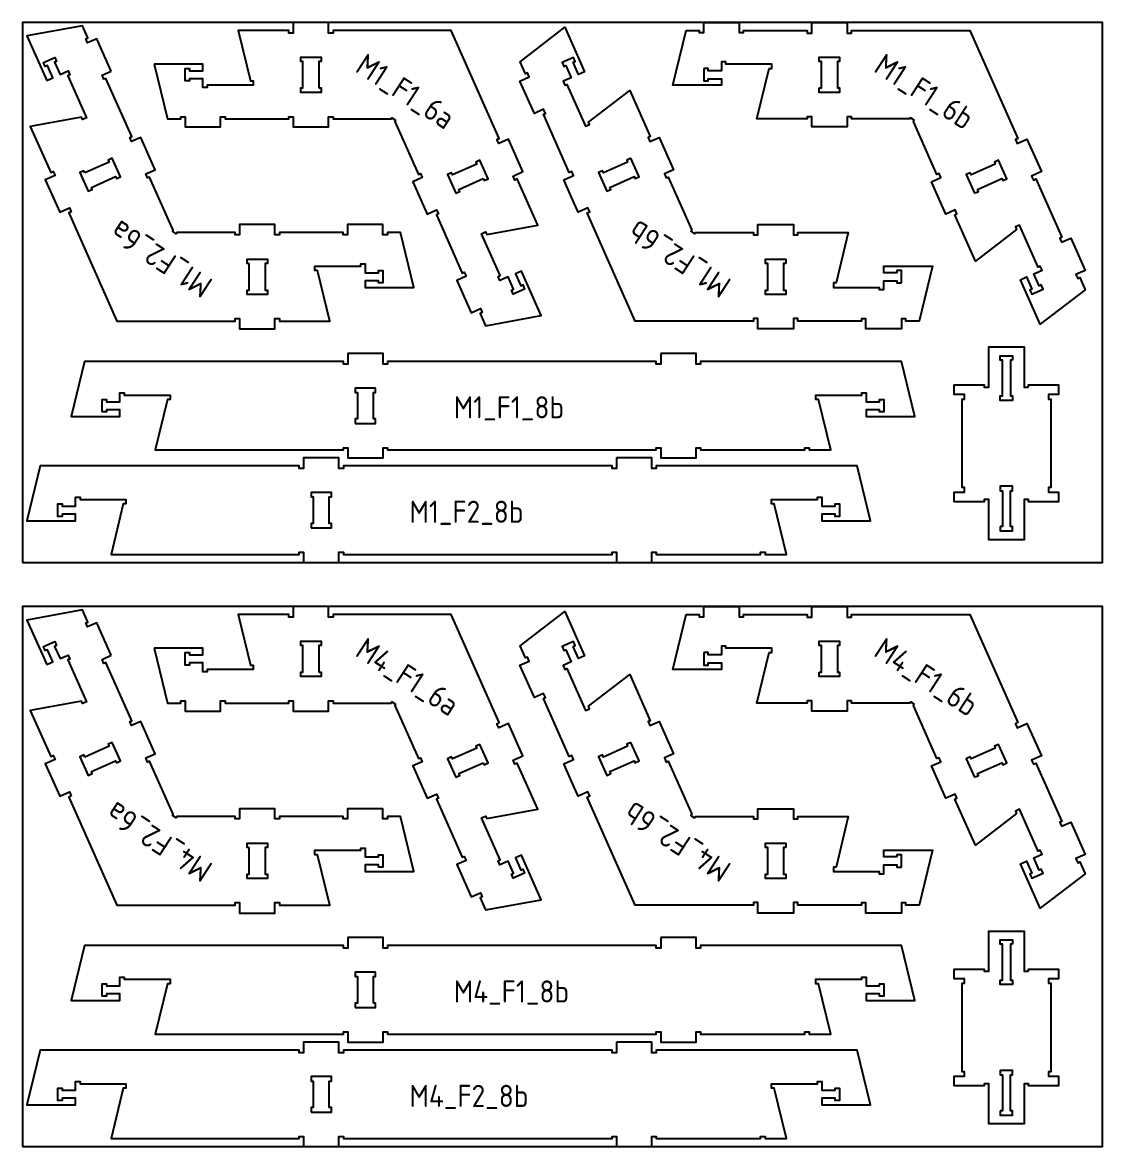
# Model space of a CAD drawing. Header units: millimetres. Extents: x -18174 to 50972, y 6312 to 16778.
# Drawn here: x 15512 to 17952, y 8953 to 11493 of the extents above; entities that cross this region are included whole.
import ezdxf

# ---------------------------------------------------------------- set-up
doc = ezdxf.new("R2010")
doc.units = ezdxf.units.MM
doc.header["$MEASUREMENT"] = 0
for name, color, linetype in [('freeswerk_CODES', 50, 'Continuous'), ('freeswerk_ELEMENTEN', 7, 'Continuous'), ('freeswerk_PLATEN', 3, 'Continuous')]:
    doc.layers.add(name, color=color, linetype=linetype)

msp = doc.modelspace()

# ---------------------------------------------------------------- linework, layer by layer
at = {"layer": 'freeswerk_ELEMENTEN'}
for points in [[(15713, 11382.8), (15680.5, 11455.9), (15659.5, 11446.6), (15655.4, 11455.7), (15660, 11457.7), (15647.8, 11485.1), (15522.3, 11462.2), (15567, 11361.7), (15580.7, 11367.8), (15568.5, 11395.2), (15563.9, 11393.2), (15559.9, 11402.3), (15585.5, 11413.7), (15589.5, 11404.5), (15584.9, 11402.5), (15597.1, 11375.1), (15615.4, 11383.2), (15619.5, 11374.1), (15614.9, 11372), (15656.9, 11277.4), (15647.8, 11273.4), (15645.4, 11278.8), (15530, 11257.7), (15576.3, 11153.5), (15581.8, 11156), (15585.8, 11146.8), (15563.9, 11137.1), (15596.4, 11064), (15618.3, 11073.7), (15622.4, 11064.6), (15616.9, 11062.1), (15725.4, 10817.9), (15992.6, 10817.9), (15992.6, 10823.9), (16002.6, 10823.9), (16002.6, 10799.9), (16082.6, 10799.9), (16082.6, 10823.9), (16092.6, 10823.9), (16092.6, 10817.9), (16206.6, 10817.9), (16179, 10931.9), (16173, 10931.9), (16173, 10941.9), (16276.6, 10941.9), (16276.6, 10946.9), (16286.6, 10946.9), (16286.6, 10926.9), (16316.6, 10926.9), (16316.6, 10931.9), (16326.6, 10931.9), (16326.6, 10903.9), (16316.6, 10903.9), (16316.6, 10908.9), (16286.6, 10908.9), (16286.6, 10893.9), (16396.6, 10893.9), (16366.6, 11017.9), (16336.6, 11017.9), (16336.6, 11012.9), (16326.6, 11012.9), (16326.6, 11035.9), (16246.6, 11035.9), (16246.6, 11012.9), (16236.6, 11012.9), (16236.6, 11017.9), (16092.6, 11017.9), (16092.6, 11012.9), (16082.6, 11012.9), (16082.6, 11035.9), (16002.6, 11035.9), (16002.6, 11012.9), (15992.6, 11012.9), (15992.6, 11017.9), (15861.3, 11017.9), (15859.5, 11015.2), (15851.2, 11020.7), (15852.9, 11023.4), (15799.6, 11143.3), (15795.1, 11141.3), (15791, 11150.5), (15812, 11159.8), (15779.6, 11232.9), (15758.5, 11223.6), (15754.5, 11232.7), (15759.1, 11234.7), (15700.6, 11366.3), (15696, 11364.3), (15692, 11373.4)], [(15809.9, 11398.5), (15839.9, 11274.5), (15869.9, 11274.5), (15869.9, 11279.5), (15879.9, 11279.5), (15879.9, 11256.5), (15959.9, 11256.5), (15959.9, 11279.5), (15969.9, 11279.5), (15969.9, 11274.5), (16113.9, 11274.5), (16113.9, 11279.5), (16123.9, 11279.5), (16123.9, 11256.5), (16203.9, 11256.5), (16203.9, 11279.5), (16213.9, 11279.5), (16213.9, 11274.5), (16345.2, 11274.5), (16346.9, 11277.2), (16355.3, 11271.8), (16353.5, 11269.1), (16406.8, 11149.1), (16411.4, 11151.1), (16415.4, 11142), (16394.4, 11132.7), (16426.9, 11059.6), (16447.9, 11068.9), (16452, 11059.8), (16447.4, 11057.7), (16505.9, 10926.1), (16510.5, 10928.2), (16514.5, 10919), (16493.5, 10909.7), (16526, 10836.6), (16547, 10845.9), (16551.1, 10836.8), (16546.5, 10834.7), (16558.7, 10807.3), (16684.2, 10830.2), (16639.5, 10930.8), (16625.8, 10924.7), (16638, 10897.3), (16642.5, 10899.3), (16646.6, 10890.2), (16621, 10878.8), (16617, 10887.9), (16621.5, 10890), (16609.3, 10917.4), (16591.1, 10909.3), (16587, 10918.4), (16591.6, 10920.4), (16549.6, 11015), (16558.7, 11019.1), (16561.1, 11013.7), (16676.5, 11034.7), (16630.2, 11138.9), (16624.7, 11136.5), (16620.7, 11145.6), (16642.6, 11155.4), (16610.1, 11228.5), (16588.2, 11218.7), (16584.1, 11227.9), (16589.6, 11230.3), (16481.1, 11474.5), (16213.9, 11474.5), (16213.9, 11468.5), (16203.9, 11468.5), (16203.9, 11492.5), (16123.9, 11492.5), (16123.9, 11468.5), (16113.9, 11468.5), (16113.9, 11474.5), (15999.9, 11474.5), (16027.5, 11360.5), (16033.5, 11360.5), (16033.5, 11350.5), (15929.9, 11350.5), (15929.9, 11345.5), (15919.9, 11345.5), (15919.9, 11365.5), (15889.9, 11365.5), (15889.9, 11360.5), (15879.9, 11360.5), (15879.9, 11388.5), (15889.9, 11388.5), (15889.9, 11383.5), (15919.9, 11383.5), (15919.9, 11398.5)], [(17497.9, 10903.9), (17497.9, 10931.9), (17487.9, 10931.9), (17487.9, 10926.9), (17457.9, 10926.9), (17457.9, 10941.9), (17567.9, 10941.9), (17537.9, 10817.9), (17507.9, 10817.9), (17507.9, 10822.9), (17497.9, 10822.9), (17497.9, 10799.9), (17417.9, 10799.9), (17417.9, 10822.9), (17407.9, 10822.9), (17407.9, 10817.9), (17263.9, 10817.9), (17263.9, 10823.9), (17253.9, 10823.9), (17253.9, 10799.9), (17173.9, 10799.9), (17173.9, 10823.9), (17163.9, 10823.9), (17163.9, 10817.9), (16896.7, 10817.9), (16788.2, 11062.1), (16793.7, 11064.6), (16789.7, 11073.7), (16767.7, 11064), (16735.2, 11137.1), (16757.2, 11146.8), (16753.1, 11156), (16747.6, 11153.5), (16689.2, 11285.1), (16693.7, 11287.2), (16689.7, 11296.3), (16668.7, 11287), (16636.2, 11360.1), (16657.2, 11369.4), (16653.1, 11378.6), (16648.6, 11376.5), (16636.4, 11403.9), (16737.5, 11481.7), (16782.2, 11381.2), (16768.5, 11375.1), (16756.3, 11402.5), (16760.9, 11404.5), (16756.8, 11413.7), (16731.2, 11402.3), (16735.3, 11393.2), (16739.9, 11395.2), (16752, 11367.8), (16733.8, 11359.7), (16737.8, 11350.5), (16742.4, 11352.5), (16784.4, 11257.9), (16793.6, 11261.9), (16791.1, 11267.4), (16884.1, 11338.9), (16930.4, 11234.7), (16925.8, 11232.7), (16929.9, 11223.6), (16950.9, 11232.9), (16983.4, 11159.8), (16962.4, 11150.5), (16966.4, 11141.3), (16971, 11143.3), (17024.3, 11023.4), (17022.5, 11020.7), (17030.9, 11015.2), (17032.7, 11017.9), (17163.9, 11017.9), (17163.9, 11012.9), (17173.9, 11012.9), (17173.9, 11035.9), (17253.9, 11035.9), (17253.9, 11012.9), (17263.9, 11012.9), (17263.9, 11017.9), (17377.9, 11017.9), (17350.3, 10903.9), (17344.3, 10903.9), (17344.3, 10893.9), (17447.9, 10893.9), (17447.9, 10888.9), (17457.9, 10888.9), (17457.9, 10908.9), (17487.9, 10908.9), (17487.9, 10903.9)], [(17051.4, 11388.5), (17051.4, 11360.5), (17061.4, 11360.5), (17061.4, 11365.5), (17091.4, 11365.5), (17091.4, 11350.5), (16981.4, 11350.5), (17011.4, 11474.5), (17041.4, 11474.5), (17041.4, 11469.5), (17051.4, 11469.5), (17051.4, 11492.5), (17131.4, 11492.5), (17131.4, 11469.5), (17141.4, 11469.5), (17141.4, 11474.5), (17285.4, 11474.5), (17285.4, 11468.5), (17295.4, 11468.5), (17295.4, 11492.5), (17375.4, 11492.5), (17375.4, 11468.5), (17385.4, 11468.5), (17385.4, 11474.5), (17652.6, 11474.5), (17761.1, 11230.3), (17755.6, 11227.9), (17759.7, 11218.7), (17781.6, 11228.5), (17814.1, 11155.4), (17792.2, 11145.6), (17796.2, 11136.5), (17801.7, 11138.9), (17860.2, 11007.3), (17855.6, 11005.3), (17859.6, 10996.2), (17880.7, 11005.5), (17913.1, 10932.4), (17892.1, 10923), (17896.2, 10913.9), (17900.8, 10915.9), (17912.9, 10888.5), (17811.8, 10810.8), (17767.1, 10911.3), (17780.8, 10917.4), (17793, 10890), (17788.4, 10887.9), (17792.5, 10878.8), (17818.1, 10890.2), (17814, 10899.3), (17809.5, 10897.3), (17797.3, 10924.7), (17815.6, 10932.8), (17811.5, 10941.9), (17806.9, 10939.9), (17764.9, 11034.6), (17755.7, 11030.5), (17758.2, 11025), (17665.2, 10953.5), (17618.9, 11057.7), (17623.5, 11059.8), (17619.4, 11068.9), (17598.4, 11059.6), (17565.9, 11132.7), (17586.9, 11142), (17582.9, 11151.1), (17578.3, 11149.1), (17525, 11269.1), (17526.8, 11271.8), (17518.4, 11277.2), (17516.7, 11274.5), (17385.4, 11274.5), (17385.4, 11279.5), (17375.4, 11279.5), (17375.4, 11256.5), (17295.4, 11256.5), (17295.4, 11279.5), (17285.4, 11279.5), (17285.4, 11274.5), (17171.4, 11274.5), (17199, 11388.5), (17205, 11388.5), (17205, 11398.5), (17101.4, 11398.5), (17101.4, 11403.5), (17091.4, 11403.5), (17091.4, 11383.5), (17061.4, 11383.5), (17061.4, 11388.5)], [(16181.9, 11344.5), (16186.9, 11344.5), (16186.9, 11334.5), (16140.9, 11334.5), (16140.9, 11344.5), (16145.9, 11344.5), (16145.9, 11404.5), (16140.9, 11404.5), (16140.9, 11414.5), (16186.9, 11414.5), (16186.9, 11404.5), (16181.9, 11404.5)], [(17312.4, 11344.5), (17317.4, 11344.5), (17317.4, 11404.5), (17312.4, 11404.5), (17312.4, 11414.5), (17358.4, 11414.5), (17358.4, 11404.5), (17353.4, 11404.5), (17353.4, 11344.5), (17358.4, 11344.5), (17358.4, 11334.5), (17312.4, 11334.5)], [(15653.2, 11152.7), (15651.2, 11157.3), (15642.1, 11153.2), (15660.7, 11111.2), (15669.9, 11115.2), (15667.9, 11119.8), (15722.7, 11144.2), (15724.7, 11139.6), (15733.9, 11143.7), (15715.2, 11185.7), (15706, 11181.6), (15708.1, 11177.1)], [(16553.2, 11139.7), (16555.3, 11135.2), (16564.4, 11139.2), (16545.7, 11181.3), (16536.6, 11177.2), (16538.6, 11172.6), (16483.8, 11148.3), (16481.8, 11152.9), (16472.6, 11148.8), (16491.3, 11106.8), (16500.4, 11110.8), (16498.4, 11115.4)], [(16886.5, 11185.7), (16877.4, 11181.6), (16879.4, 11177.1), (16824.6, 11152.7), (16822.6, 11157.3), (16813.4, 11153.2), (16832.1, 11111.2), (16841.2, 11115.2), (16839.2, 11119.8), (16894, 11144.2), (16896.1, 11139.6), (16905.2, 11143.7)], [(17662.8, 11106.8), (17671.9, 11110.8), (17669.9, 11115.4), (17724.7, 11139.7), (17726.8, 11135.2), (17735.9, 11139.2), (17717.2, 11181.3), (17708.1, 11177.2), (17710.1, 11172.6), (17655.3, 11148.3), (17653.3, 11152.9), (17644.1, 11148.8)], [(16024.6, 10947.9), (16019.6, 10947.9), (16019.6, 10957.9), (16065.6, 10957.9), (16065.6, 10947.9), (16060.6, 10947.9), (16060.6, 10887.9), (16065.6, 10887.9), (16065.6, 10877.9), (16019.6, 10877.9), (16019.6, 10887.9), (16024.6, 10887.9)], [(17236.9, 10947.9), (17231.9, 10947.9), (17231.9, 10887.9), (17236.9, 10887.9), (17236.9, 10877.9), (17190.9, 10877.9), (17190.9, 10887.9), (17195.9, 10887.9), (17195.9, 10947.9), (17190.9, 10947.9), (17190.9, 10957.9), (17236.9, 10957.9)], [(16954.2, 10744.5), (16954.2, 10720.5), (16944.2, 10720.5), (16944.2, 10726.5), (16337.2, 10726.5), (16337.2, 10720.5), (16327.2, 10720.5), (16327.2, 10744.5), (16247.2, 10744.5), (16247.2, 10720.5), (16237.2, 10720.5), (16237.2, 10726.5), (15652.3, 10726.5), (15622.3, 10602.5), (15732.3, 10602.5), (15732.3, 10617.5), (15702.3, 10617.5), (15702.3, 10612.5), (15692.3, 10612.5), (15692.3, 10640.5), (15702.3, 10640.5), (15702.3, 10635.5), (15732.3, 10635.5), (15732.3, 10655.5), (15742.3, 10655.5), (15742.3, 10650.5), (15845.9, 10650.5), (15845.9, 10640.5), (15839.9, 10640.5), (15812.3, 10526.5), (16237.2, 10526.5), (16237.2, 10531.5), (16247.2, 10531.5), (16247.2, 10508.5), (16327.2, 10508.5), (16327.2, 10531.5), (16337.2, 10531.5), (16337.2, 10526.5), (16944.2, 10526.5), (16944.2, 10531.5), (16954.2, 10531.5), (16954.2, 10508.5), (17034.2, 10508.5), (17034.2, 10531.5), (17044.2, 10531.5), (17044.2, 10526.5), (17279.9, 10526.5), (17279.9, 10531.5), (17289.9, 10531.5), (17289.9, 10526.5), (17338.2, 10526.5), (17310.6, 10640.5), (17304.7, 10640.5), (17304.7, 10650.5), (17408.2, 10650.5), (17408.2, 10655.5), (17418.2, 10655.5), (17418.2, 10635.5), (17448.2, 10635.5), (17448.2, 10640.5), (17458.2, 10640.5), (17458.2, 10612.5), (17448.2, 10612.5), (17448.2, 10617.5), (17418.2, 10617.5), (17418.2, 10602.5), (17528.2, 10602.5), (17497.9, 10726.5), (17044.2, 10726.5), (17044.2, 10720.5), (17034.2, 10720.5), (17034.2, 10744.5)], [(17785.2, 10668.5), (17785.2, 10673.5), (17853.2, 10673.5), (17853.2, 10651.5), (17830.2, 10651.5), (17830.2, 10641.5), (17835.2, 10641.5), (17835.2, 10441.5), (17830.2, 10441.5), (17830.2, 10431.5), (17853.2, 10431.5), (17853.2, 10409.5), (17785.2, 10409.5), (17785.2, 10414.5), (17775.2, 10414.5), (17775.2, 10323.5), (17695.2, 10323.5), (17695.2, 10414.5), (17685.2, 10414.5), (17685.2, 10409.5), (17617.2, 10409.5), (17617.2, 10431.5), (17640.2, 10431.5), (17640.2, 10441.5), (17635.2, 10441.5), (17635.2, 10641.5), (17640.2, 10641.5), (17640.2, 10651.5), (17617.2, 10651.5), (17617.2, 10673.5), (17685.2, 10673.5), (17685.2, 10668.5), (17695.2, 10668.5), (17695.2, 10759.5), (17775.2, 10759.5), (17775.2, 10668.5)], [(17749.2, 10729.5), (17744.2, 10729.5), (17744.2, 10648.5), (17749.2, 10648.5), (17749.2, 10638.5), (17721.2, 10638.5), (17721.2, 10648.5), (17726.2, 10648.5), (17726.2, 10729.5), (17721.2, 10729.5), (17721.2, 10739.5), (17749.2, 10739.5)], [(16264.2, 10586.5), (16310.2, 10586.5), (16310.2, 10596.5), (16305.2, 10596.5), (16305.2, 10656.5), (16310.2, 10656.5), (16310.2, 10666.5), (16264.2, 10666.5), (16264.2, 10656.5), (16269.2, 10656.5), (16269.2, 10596.5), (16264.2, 10596.5)], [(16854.2, 10508.5), (16854.2, 10484.5), (16844.2, 10484.5), (16844.2, 10490.5), (16237.2, 10490.5), (16237.2, 10484.5), (16227.2, 10484.5), (16227.2, 10508.5), (16147.2, 10508.5), (16147.2, 10484.5), (16137.2, 10484.5), (16137.2, 10490.5), (15552.3, 10490.5), (15522.3, 10366.5), (15632.3, 10366.5), (15632.3, 10381.5), (15602.3, 10381.5), (15602.3, 10376.5), (15592.3, 10376.5), (15592.3, 10404.5), (15602.3, 10404.5), (15602.3, 10399.5), (15632.3, 10399.5), (15632.3, 10419.5), (15642.3, 10419.5), (15642.3, 10414.5), (15745.9, 10414.5), (15745.9, 10404.5), (15739.9, 10404.5), (15712.3, 10290.5), (16137.2, 10290.5), (16137.2, 10295.5), (16147.2, 10295.5), (16147.2, 10272.5), (16227.2, 10272.5), (16227.2, 10295.5), (16237.2, 10295.5), (16237.2, 10290.5), (16844.2, 10290.5), (16844.2, 10295.5), (16854.2, 10295.5), (16854.2, 10272.5), (16934.2, 10272.5), (16934.2, 10295.5), (16944.2, 10295.5), (16944.2, 10290.5), (17179.9, 10290.5), (17179.9, 10295.5), (17189.9, 10295.5), (17189.9, 10290.5), (17238.2, 10290.5), (17210.6, 10404.5), (17204.7, 10404.5), (17204.7, 10414.5), (17308.2, 10414.5), (17308.2, 10419.5), (17318.2, 10419.5), (17318.2, 10399.5), (17348.2, 10399.5), (17348.2, 10404.5), (17358.2, 10404.5), (17358.2, 10376.5), (17348.2, 10376.5), (17348.2, 10381.5), (17318.2, 10381.5), (17318.2, 10366.5), (17428.2, 10366.5), (17397.9, 10490.5), (16944.2, 10490.5), (16944.2, 10484.5), (16934.2, 10484.5), (16934.2, 10508.5)], [(17721.2, 10353.5), (17721.2, 10343.5), (17749.2, 10343.5), (17749.2, 10353.5), (17744.2, 10353.5), (17744.2, 10434.5), (17749.2, 10434.5), (17749.2, 10444.5), (17721.2, 10444.5), (17721.2, 10434.5), (17726.2, 10434.5), (17726.2, 10353.5)], [(16164.2, 10350.5), (16210.2, 10350.5), (16210.2, 10360.5), (16205.2, 10360.5), (16205.2, 10420.5), (16210.2, 10420.5), (16210.2, 10430.5), (16164.2, 10430.5), (16164.2, 10420.5), (16169.2, 10420.5), (16169.2, 10360.5), (16164.2, 10360.5)], [(15713, 10062.8), (15680.5, 10135.9), (15659.5, 10126.6), (15655.4, 10135.7), (15660, 10137.7), (15647.8, 10165.1), (15522.3, 10142.2), (15567, 10041.7), (15580.7, 10047.8), (15568.5, 10075.2), (15563.9, 10073.2), (15559.9, 10082.3), (15585.5, 10093.7), (15589.5, 10084.5), (15584.9, 10082.5), (15597.1, 10055.1), (15615.4, 10063.2), (15619.5, 10054.1), (15614.9, 10052), (15656.9, 9957.4), (15647.8, 9953.4), (15645.4, 9958.8), (15530, 9937.7), (15576.3, 9833.5), (15581.8, 9836), (15585.8, 9826.8), (15563.9, 9817.1), (15596.4, 9744), (15618.3, 9753.7), (15622.4, 9744.6), (15616.9, 9742.1), (15725.4, 9497.9), (15992.6, 9497.9), (15992.6, 9503.9), (16002.6, 9503.9), (16002.6, 9479.9), (16082.6, 9479.9), (16082.6, 9503.9), (16092.6, 9503.9), (16092.6, 9497.9), (16206.6, 9497.9), (16179, 9611.9), (16173, 9611.9), (16173, 9621.9), (16276.6, 9621.9), (16276.6, 9626.9), (16286.6, 9626.9), (16286.6, 9606.9), (16316.6, 9606.9), (16316.6, 9611.9), (16326.6, 9611.9), (16326.6, 9583.9), (16316.6, 9583.9), (16316.6, 9588.9), (16286.6, 9588.9), (16286.6, 9573.9), (16396.6, 9573.9), (16366.6, 9697.9), (16336.6, 9697.9), (16336.6, 9692.9), (16326.6, 9692.9), (16326.6, 9715.9), (16246.6, 9715.9), (16246.6, 9692.9), (16236.6, 9692.9), (16236.6, 9697.9), (16092.6, 9697.9), (16092.6, 9692.9), (16082.6, 9692.9), (16082.6, 9715.9), (16002.6, 9715.9), (16002.6, 9692.9), (15992.6, 9692.9), (15992.6, 9697.9), (15861.3, 9697.9), (15859.5, 9695.2), (15851.2, 9700.7), (15852.9, 9703.4), (15799.6, 9823.3), (15795.1, 9821.3), (15791, 9830.5), (15812, 9839.8), (15779.6, 9912.9), (15758.5, 9903.6), (15754.5, 9912.7), (15759.1, 9914.7), (15700.6, 10046.3), (15696, 10044.3), (15692, 10053.4)], [(15809.9, 10078.5), (15839.9, 9954.5), (15869.9, 9954.5), (15869.9, 9959.5), (15879.9, 9959.5), (15879.9, 9936.5), (15959.9, 9936.5), (15959.9, 9959.5), (15969.9, 9959.5), (15969.9, 9954.5), (16113.9, 9954.5), (16113.9, 9959.5), (16123.9, 9959.5), (16123.9, 9936.5), (16203.9, 9936.5), (16203.9, 9959.5), (16213.9, 9959.5), (16213.9, 9954.5), (16345.2, 9954.5), (16346.9, 9957.2), (16355.3, 9951.8), (16353.5, 9949.1), (16406.8, 9829.1), (16411.4, 9831.1), (16415.4, 9822), (16394.4, 9812.7), (16426.9, 9739.6), (16447.9, 9748.9), (16452, 9739.8), (16447.4, 9737.7), (16505.9, 9606.1), (16510.5, 9608.2), (16514.5, 9599), (16493.5, 9589.7), (16526, 9516.6), (16547, 9525.9), (16551.1, 9516.8), (16546.5, 9514.7), (16558.7, 9487.3), (16684.2, 9510.2), (16639.5, 9610.8), (16625.8, 9604.7), (16638, 9577.3), (16642.5, 9579.3), (16646.6, 9570.2), (16621, 9558.8), (16617, 9567.9), (16621.5, 9570), (16609.3, 9597.4), (16591.1, 9589.3), (16587, 9598.4), (16591.6, 9600.4), (16549.6, 9695), (16558.7, 9699.1), (16561.1, 9693.7), (16676.5, 9714.7), (16630.2, 9818.9), (16624.7, 9816.5), (16620.7, 9825.6), (16642.6, 9835.4), (16610.1, 9908.5), (16588.2, 9898.7), (16584.1, 9907.9), (16589.6, 9910.3), (16481.1, 10154.5), (16213.9, 10154.5), (16213.9, 10148.5), (16203.9, 10148.5), (16203.9, 10172.5), (16123.9, 10172.5), (16123.9, 10148.5), (16113.9, 10148.5), (16113.9, 10154.5), (15999.9, 10154.5), (16027.5, 10040.5), (16033.5, 10040.5), (16033.5, 10030.5), (15929.9, 10030.5), (15929.9, 10025.5), (15919.9, 10025.5), (15919.9, 10045.5), (15889.9, 10045.5), (15889.9, 10040.5), (15879.9, 10040.5), (15879.9, 10068.5), (15889.9, 10068.5), (15889.9, 10063.5), (15919.9, 10063.5), (15919.9, 10078.5)], [(17497.9, 9583.9), (17497.9, 9611.9), (17487.9, 9611.9), (17487.9, 9606.9), (17457.9, 9606.9), (17457.9, 9621.9), (17567.9, 9621.9), (17537.9, 9497.9), (17507.9, 9497.9), (17507.9, 9502.9), (17497.9, 9502.9), (17497.9, 9479.9), (17417.9, 9479.9), (17417.9, 9502.9), (17407.9, 9502.9), (17407.9, 9497.9), (17263.9, 9497.9), (17263.9, 9503.9), (17253.9, 9503.9), (17253.9, 9479.9), (17173.9, 9479.9), (17173.9, 9503.9), (17163.9, 9503.9), (17163.9, 9497.9), (16896.7, 9497.9), (16788.2, 9742.1), (16793.7, 9744.6), (16789.7, 9753.7), (16767.7, 9744), (16735.2, 9817.1), (16757.2, 9826.8), (16753.1, 9836), (16747.6, 9833.5), (16689.2, 9965.1), (16693.7, 9967.2), (16689.7, 9976.3), (16668.7, 9967), (16636.2, 10040.1), (16657.2, 10049.4), (16653.1, 10058.6), (16648.6, 10056.5), (16636.4, 10083.9), (16737.5, 10161.7), (16782.2, 10061.2), (16768.5, 10055.1), (16756.3, 10082.5), (16760.9, 10084.5), (16756.8, 10093.7), (16731.2, 10082.3), (16735.3, 10073.2), (16739.9, 10075.2), (16752, 10047.8), (16733.8, 10039.7), (16737.8, 10030.5), (16742.4, 10032.5), (16784.4, 9937.9), (16793.6, 9941.9), (16791.1, 9947.4), (16884.1, 10018.9), (16930.4, 9914.7), (16925.8, 9912.7), (16929.9, 9903.6), (16950.9, 9912.9), (16983.4, 9839.8), (16962.4, 9830.5), (16966.4, 9821.3), (16971, 9823.3), (17024.3, 9703.4), (17022.5, 9700.7), (17030.9, 9695.2), (17032.7, 9697.9), (17163.9, 9697.9), (17163.9, 9692.9), (17173.9, 9692.9), (17173.9, 9715.9), (17253.9, 9715.9), (17253.9, 9692.9), (17263.9, 9692.9), (17263.9, 9697.9), (17377.9, 9697.9), (17350.3, 9583.9), (17344.3, 9583.9), (17344.3, 9573.9), (17447.9, 9573.9), (17447.9, 9568.9), (17457.9, 9568.9), (17457.9, 9588.9), (17487.9, 9588.9), (17487.9, 9583.9)], [(17051.4, 10068.5), (17051.4, 10040.5), (17061.4, 10040.5), (17061.4, 10045.5), (17091.4, 10045.5), (17091.4, 10030.5), (16981.4, 10030.5), (17011.4, 10154.5), (17041.4, 10154.5), (17041.4, 10149.5), (17051.4, 10149.5), (17051.4, 10172.5), (17131.4, 10172.5), (17131.4, 10149.5), (17141.4, 10149.5), (17141.4, 10154.5), (17285.4, 10154.5), (17285.4, 10148.5), (17295.4, 10148.5), (17295.4, 10172.5), (17375.4, 10172.5), (17375.4, 10148.5), (17385.4, 10148.5), (17385.4, 10154.5), (17652.6, 10154.5), (17761.1, 9910.3), (17755.6, 9907.9), (17759.7, 9898.7), (17781.6, 9908.5), (17814.1, 9835.4), (17792.2, 9825.6), (17796.2, 9816.5), (17801.7, 9818.9), (17860.2, 9687.3), (17855.6, 9685.3), (17859.6, 9676.2), (17880.7, 9685.5), (17913.1, 9612.4), (17892.1, 9603), (17896.2, 9593.9), (17900.8, 9595.9), (17912.9, 9568.5), (17811.8, 9490.8), (17767.1, 9591.3), (17780.8, 9597.4), (17793, 9570), (17788.4, 9567.9), (17792.5, 9558.8), (17818.1, 9570.2), (17814, 9579.3), (17809.5, 9577.3), (17797.3, 9604.7), (17815.6, 9612.8), (17811.5, 9621.9), (17806.9, 9619.9), (17764.9, 9714.6), (17755.7, 9710.5), (17758.2, 9705), (17665.2, 9633.5), (17618.9, 9737.7), (17623.5, 9739.8), (17619.4, 9748.9), (17598.4, 9739.6), (17565.9, 9812.7), (17586.9, 9822), (17582.9, 9831.1), (17578.3, 9829.1), (17525, 9949.1), (17526.8, 9951.8), (17518.4, 9957.2), (17516.7, 9954.5), (17385.4, 9954.5), (17385.4, 9959.5), (17375.4, 9959.5), (17375.4, 9936.5), (17295.4, 9936.5), (17295.4, 9959.5), (17285.4, 9959.5), (17285.4, 9954.5), (17171.4, 9954.5), (17199, 10068.5), (17205, 10068.5), (17205, 10078.5), (17101.4, 10078.5), (17101.4, 10083.5), (17091.4, 10083.5), (17091.4, 10063.5), (17061.4, 10063.5), (17061.4, 10068.5)], [(16181.9, 10024.5), (16186.9, 10024.5), (16186.9, 10014.5), (16140.9, 10014.5), (16140.9, 10024.5), (16145.9, 10024.5), (16145.9, 10084.5), (16140.9, 10084.5), (16140.9, 10094.5), (16186.9, 10094.5), (16186.9, 10084.5), (16181.9, 10084.5)], [(17312.4, 10024.5), (17317.4, 10024.5), (17317.4, 10084.5), (17312.4, 10084.5), (17312.4, 10094.5), (17358.4, 10094.5), (17358.4, 10084.5), (17353.4, 10084.5), (17353.4, 10024.5), (17358.4, 10024.5), (17358.4, 10014.5), (17312.4, 10014.5)], [(15653.2, 9832.7), (15651.2, 9837.3), (15642.1, 9833.2), (15660.7, 9791.2), (15669.9, 9795.2), (15667.9, 9799.8), (15722.7, 9824.2), (15724.7, 9819.6), (15733.9, 9823.7), (15715.2, 9865.7), (15706, 9861.6), (15708.1, 9857.1)], [(16553.2, 9819.7), (16555.3, 9815.2), (16564.4, 9819.2), (16545.7, 9861.3), (16536.6, 9857.2), (16538.6, 9852.6), (16483.8, 9828.3), (16481.8, 9832.9), (16472.6, 9828.8), (16491.3, 9786.8), (16500.4, 9790.8), (16498.4, 9795.4)], [(16886.5, 9865.7), (16877.4, 9861.6), (16879.4, 9857.1), (16824.6, 9832.7), (16822.6, 9837.3), (16813.4, 9833.2), (16832.1, 9791.2), (16841.2, 9795.2), (16839.2, 9799.8), (16894, 9824.2), (16896.1, 9819.6), (16905.2, 9823.7)], [(17662.8, 9786.8), (17671.9, 9790.8), (17669.9, 9795.4), (17724.7, 9819.7), (17726.8, 9815.2), (17735.9, 9819.2), (17717.2, 9861.3), (17708.1, 9857.2), (17710.1, 9852.6), (17655.3, 9828.3), (17653.3, 9832.9), (17644.1, 9828.8)], [(16024.6, 9627.9), (16019.6, 9627.9), (16019.6, 9637.9), (16065.6, 9637.9), (16065.6, 9627.9), (16060.6, 9627.9), (16060.6, 9567.9), (16065.6, 9567.9), (16065.6, 9557.9), (16019.6, 9557.9), (16019.6, 9567.9), (16024.6, 9567.9)], [(17236.9, 9627.9), (17231.9, 9627.9), (17231.9, 9567.9), (17236.9, 9567.9), (17236.9, 9557.9), (17190.9, 9557.9), (17190.9, 9567.9), (17195.9, 9567.9), (17195.9, 9627.9), (17190.9, 9627.9), (17190.9, 9637.9), (17236.9, 9637.9)], [(16954.2, 9424.5), (16954.2, 9400.5), (16944.2, 9400.5), (16944.2, 9406.5), (16337.2, 9406.5), (16337.2, 9400.5), (16327.2, 9400.5), (16327.2, 9424.5), (16247.2, 9424.5), (16247.2, 9400.5), (16237.2, 9400.5), (16237.2, 9406.5), (15652.3, 9406.5), (15622.3, 9282.5), (15732.3, 9282.5), (15732.3, 9297.5), (15702.3, 9297.5), (15702.3, 9292.5), (15692.3, 9292.5), (15692.3, 9320.5), (15702.3, 9320.5), (15702.3, 9315.5), (15732.3, 9315.5), (15732.3, 9335.5), (15742.3, 9335.5), (15742.3, 9330.5), (15845.9, 9330.5), (15845.9, 9320.5), (15839.9, 9320.5), (15812.3, 9206.5), (16237.2, 9206.5), (16237.2, 9211.5), (16247.2, 9211.5), (16247.2, 9188.5), (16327.2, 9188.5), (16327.2, 9211.5), (16337.2, 9211.5), (16337.2, 9206.5), (16944.2, 9206.5), (16944.2, 9211.5), (16954.2, 9211.5), (16954.2, 9188.5), (17034.2, 9188.5), (17034.2, 9211.5), (17044.2, 9211.5), (17044.2, 9206.5), (17279.9, 9206.5), (17279.9, 9211.5), (17289.9, 9211.5), (17289.9, 9206.5), (17338.2, 9206.5), (17310.6, 9320.5), (17304.7, 9320.5), (17304.7, 9330.5), (17408.2, 9330.5), (17408.2, 9335.5), (17418.2, 9335.5), (17418.2, 9315.5), (17448.2, 9315.5), (17448.2, 9320.5), (17458.2, 9320.5), (17458.2, 9292.5), (17448.2, 9292.5), (17448.2, 9297.5), (17418.2, 9297.5), (17418.2, 9282.5), (17528.2, 9282.5), (17497.9, 9406.5), (17044.2, 9406.5), (17044.2, 9400.5), (17034.2, 9400.5), (17034.2, 9424.5)], [(17785.2, 9348.5), (17785.2, 9353.5), (17853.2, 9353.5), (17853.2, 9331.5), (17830.2, 9331.5), (17830.2, 9321.5), (17835.2, 9321.5), (17835.2, 9121.5), (17830.2, 9121.5), (17830.2, 9111.5), (17853.2, 9111.5), (17853.2, 9089.5), (17785.2, 9089.5), (17785.2, 9094.5), (17775.2, 9094.5), (17775.2, 9003.5), (17695.2, 9003.5), (17695.2, 9094.5), (17685.2, 9094.5), (17685.2, 9089.5), (17617.2, 9089.5), (17617.2, 9111.5), (17640.2, 9111.5), (17640.2, 9121.5), (17635.2, 9121.5), (17635.2, 9321.5), (17640.2, 9321.5), (17640.2, 9331.5), (17617.2, 9331.5), (17617.2, 9353.5), (17685.2, 9353.5), (17685.2, 9348.5), (17695.2, 9348.5), (17695.2, 9439.5), (17775.2, 9439.5), (17775.2, 9348.5)], [(17749.2, 9409.5), (17744.2, 9409.5), (17744.2, 9328.5), (17749.2, 9328.5), (17749.2, 9318.5), (17721.2, 9318.5), (17721.2, 9328.5), (17726.2, 9328.5), (17726.2, 9409.5), (17721.2, 9409.5), (17721.2, 9419.5), (17749.2, 9419.5)], [(16264.2, 9266.5), (16310.2, 9266.5), (16310.2, 9276.5), (16305.2, 9276.5), (16305.2, 9336.5), (16310.2, 9336.5), (16310.2, 9346.5), (16264.2, 9346.5), (16264.2, 9336.5), (16269.2, 9336.5), (16269.2, 9276.5), (16264.2, 9276.5)], [(16854.2, 9188.5), (16854.2, 9164.5), (16844.2, 9164.5), (16844.2, 9170.5), (16237.2, 9170.5), (16237.2, 9164.5), (16227.2, 9164.5), (16227.2, 9188.5), (16147.2, 9188.5), (16147.2, 9164.5), (16137.2, 9164.5), (16137.2, 9170.5), (15552.3, 9170.5), (15522.3, 9046.5), (15632.3, 9046.5), (15632.3, 9061.5), (15602.3, 9061.5), (15602.3, 9056.5), (15592.3, 9056.5), (15592.3, 9084.5), (15602.3, 9084.5), (15602.3, 9079.5), (15632.3, 9079.5), (15632.3, 9099.5), (15642.3, 9099.5), (15642.3, 9094.5), (15745.9, 9094.5), (15745.9, 9084.5), (15739.9, 9084.5), (15712.3, 8970.5), (16137.2, 8970.5), (16137.2, 8975.5), (16147.2, 8975.5), (16147.2, 8952.5), (16227.2, 8952.5), (16227.2, 8975.5), (16237.2, 8975.5), (16237.2, 8970.5), (16844.2, 8970.5), (16844.2, 8975.5), (16854.2, 8975.5), (16854.2, 8952.5), (16934.2, 8952.5), (16934.2, 8975.5), (16944.2, 8975.5), (16944.2, 8970.5), (17179.9, 8970.5), (17179.9, 8975.5), (17189.9, 8975.5), (17189.9, 8970.5), (17238.2, 8970.5), (17210.6, 9084.5), (17204.7, 9084.5), (17204.7, 9094.5), (17308.2, 9094.5), (17308.2, 9099.5), (17318.2, 9099.5), (17318.2, 9079.5), (17348.2, 9079.5), (17348.2, 9084.5), (17358.2, 9084.5), (17358.2, 9056.5), (17348.2, 9056.5), (17348.2, 9061.5), (17318.2, 9061.5), (17318.2, 9046.5), (17428.2, 9046.5), (17397.9, 9170.5), (16944.2, 9170.5), (16944.2, 9164.5), (16934.2, 9164.5), (16934.2, 9188.5)], [(17721.2, 9033.5), (17721.2, 9023.5), (17749.2, 9023.5), (17749.2, 9033.5), (17744.2, 9033.5), (17744.2, 9114.5), (17749.2, 9114.5), (17749.2, 9124.5), (17721.2, 9124.5), (17721.2, 9114.5), (17726.2, 9114.5), (17726.2, 9033.5)], [(16164.2, 9030.5), (16210.2, 9030.5), (16210.2, 9040.5), (16205.2, 9040.5), (16205.2, 9100.5), (16210.2, 9100.5), (16210.2, 9110.5), (16164.2, 9110.5), (16164.2, 9100.5), (16169.2, 9100.5), (16169.2, 9040.5), (16164.2, 9040.5)]]:
    msp.add_lwpolyline(points, close=True, dxfattribs=at)
at = {"layer": 'freeswerk_PLATEN'}
for points in [[(15512.3, 10272.5), (17952.3, 10272.5), (17952.3, 11492.5), (15512.3, 11492.5)], [(15512.3, 8952.5), (17952.3, 8952.5), (17952.3, 10172.5), (15512.3, 10172.5)]]:
    msp.add_lwpolyline(points, close=True, dxfattribs=at)

# ---------------------------------------------------------------- texts
at = {"layer": 'freeswerk_CODES', "char_height": 50, "attachment_point": 1}
for s, insert, rotation in [('{\\Fiso|c0;M1_F1_6a}', (16288.2, 11425), 326.9761), ('{\\Fiso|c0;M1_F1_6b}', (17459.6, 11425), 326.9761), ('{\\Fiso|c0;M1_F2_6a}', (15918.3, 10867.5), 146.9761), ('{\\Fiso|c0;M1_F2_6b}', (17089.7, 10867.4), 146.9761), ('{\\Fiso|c0;M4_F1_6a}', (16288.2, 10105), 326.9761), ('{\\Fiso|c0;M4_F1_6b}', (17459.6, 10105), 326.9761), ('{\\Fiso|c0;M4_F2_6a}', (15918.3, 9547.5), 146.9761), ('{\\Fiso|c0;M4_F2_6b}', (17089.7, 9547.4), 146.9761)]:
    msp.add_mtext_dynamic_manual_height_columns(s, width=318.081, gutter_width=1456.3, heights=[0], dxfattribs=dict(at, insert=insert, rotation=rotation))
for s, insert in [('{\\Fiso|c0;M1_F1_8b}', (16486.7, 10647.9)), ('{\\Fiso|c0;M1_F2_8b}', (16386.7, 10411.9)), ('{\\Fiso|c0;M4_F1_8b}', (16486.7, 9327.9)), ('{\\Fiso|c0;M4_F2_8b}', (16386.7, 9091.9))]:
    msp.add_mtext_dynamic_manual_height_columns(s, width=318.081, gutter_width=1456.3, heights=[0], dxfattribs=dict(at, insert=insert))

doc.saveas('drawing.dxf')
